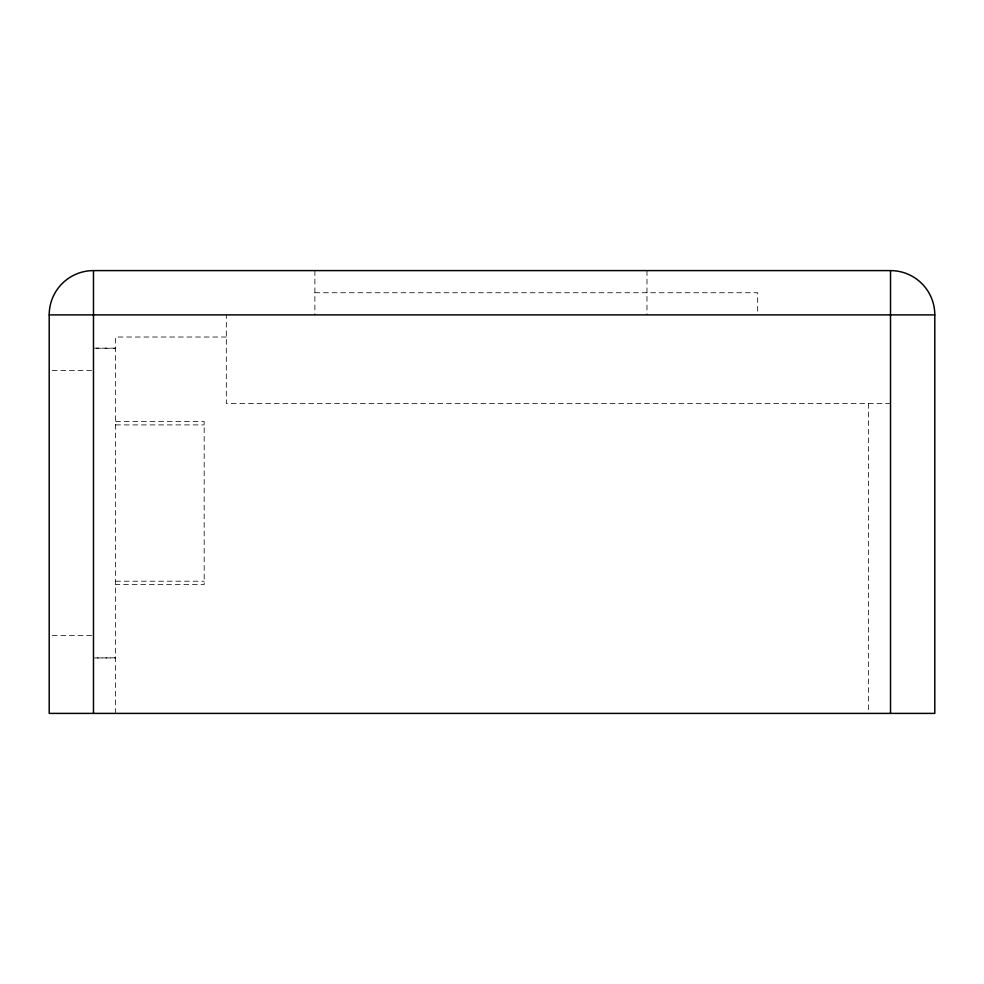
<?xml version="1.0" encoding="UTF-8"?>
<svg xmlns="http://www.w3.org/2000/svg" width="984" height="984" viewBox="0 0 984 984"><rect width="100%" height="100%" fill="white"/><g stroke="black" fill="none" stroke-linecap="round" stroke-linejoin="round"><path stroke-width="0.74" stroke-dasharray="4.92 3.69" d="M314.88 292.74L757.68 292.74L757.68 314.88M226.32 337.02L115.62 337.02L115.62 713.4M93.48 348.164L115.62 348.164M52.25 370.476L93.48 370.476M890.52 403.44L226.32 403.44L226.32 314.88M115.62 421.607L204.18 421.607L204.18 584.508L115.62 584.508M115.62 424.904L204.18 424.904M115.62 581.212L204.18 581.212M52.25 635.639L93.48 635.639M96.432 348.188L115.62 348.324M868.38 403.44L868.38 713.4M646.98 270.6L646.98 314.88M314.88 270.6L314.88 314.88M115.62 657.841L93.48 657.952L115.62 657.952"/><path stroke-width="1.48" d="M93.48 270.6L890.52 270.6A44.28 44.28 0 0 1 934.8 314.88L934.8 713.4L49.2 713.4L49.2 314.88A44.28 44.28 0 0 1 93.48 270.6L93.48 713.4M49.2 314.88L934.8 314.88M890.52 270.6L890.52 713.4"/></g></svg>
